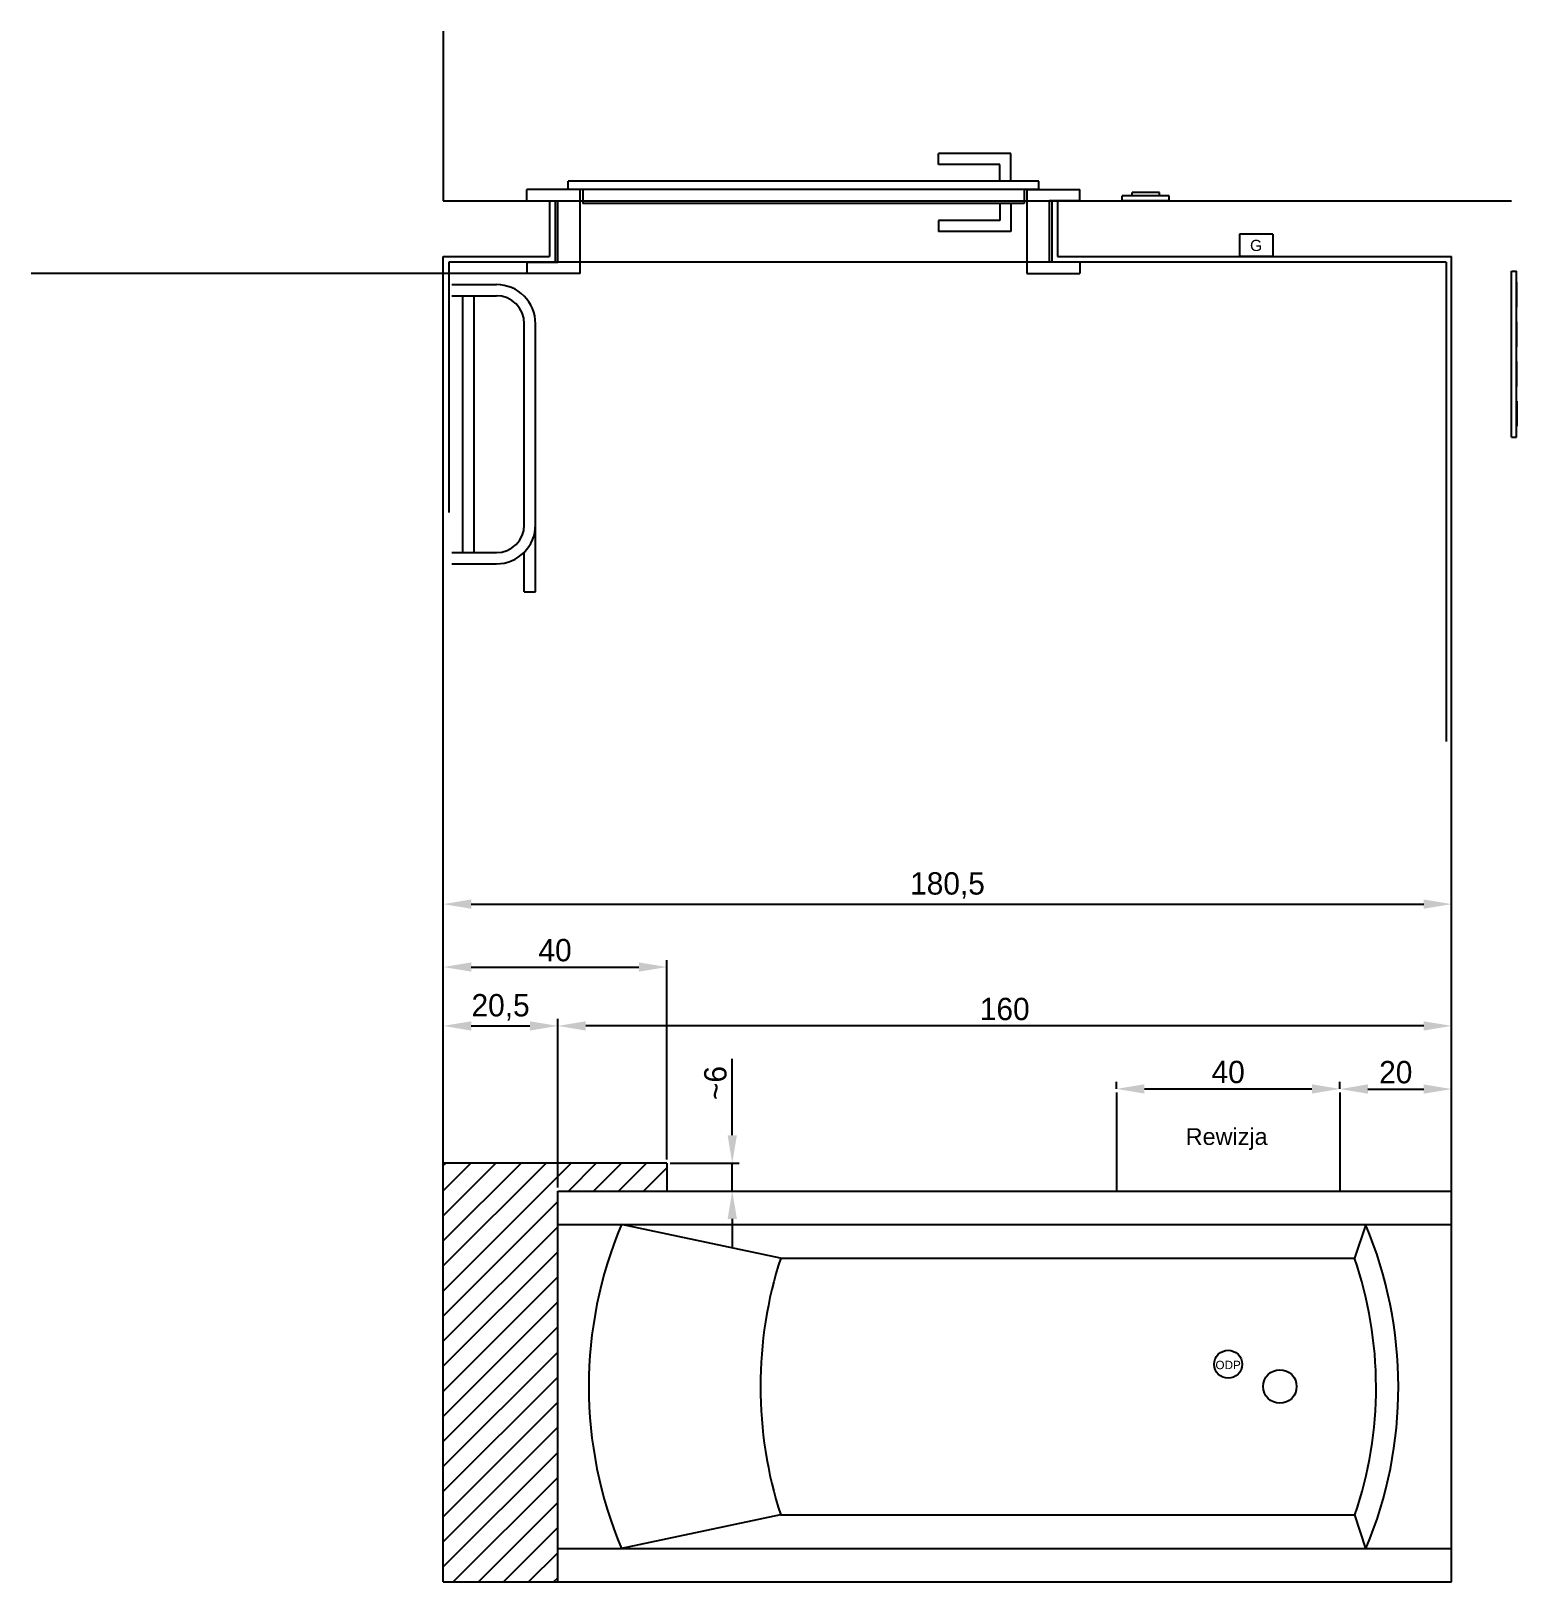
# Model space of a CAD drawing. Header units: millimetres. Extents: x 976 to 9349, y -1578 to 2211.
# Drawn here: x 3579.9 to 3845.9, y 207.1 to 484.8 of the extents above; entities that cross this region are included whole.
import ezdxf

# ---------------------------------------------------------------- set-up
doc = ezdxf.new("R2010")
doc.units = ezdxf.units.MM
for name, color, linetype in [('Drzwi', 34, 'Continuous'), ('Elektryka - obudowy', 174, 'Continuous'), ('Grzejniki', 12, 'Continuous'), ('Inst - odpływ', 35, 'Continuous'), ('Inst - woda', 220, 'Continuous'), ('Listwy', 42, 'Continuous'), ('Płytki', 254, 'Continuous'), ('Usunięte', 10, 'Continuous'), ('Wbudowane', 175, 'Continuous'), ('Ściany', 7, 'Continuous')]:
    doc.layers.add(name, color=color, linetype=linetype)
doc.dimstyles.new('ISO-25', dxfattribs={"dimtxt": 4, "dimasz": 5, "dimexe": 1.25, "dimexo": 0.625, "dimgap": 1, "dimtad": 1, "dimtxsty": 'Standard', "dimcen": 2.5, "dimadec": 0, "dimazin": 0, "dimtfac": 1, "dimtmove": 0, "dimatfit": 3, "dimfxl": 1, "dimarcsym": 0})

# ---------------------------------------------------------------- blocks, each defined once
blk = doc.blocks.new('Z$W@#18756')
for p, q in [((0, 6), (0, 0)), ((0, 6), (4, 6)), ((4, 6), (4, 0)), ((0, 0), (4, 0))]:
    blk.add_line(p, q)
blk = doc.blocks.new('Z$W@#26308')
at = {"rotation": -90.00000000000001}
blk.add_blockref('Z$W@#18756', (0, 4), dxfattribs=at)
at = {"insert": (3, 2), "char_height": 2, "width": 6, "attachment_point": 5}
blk.add_mtext('{\\fArial|b0|i0|c238|p0;G}', dxfattribs=at)
blk = doc.blocks.new('Z$W@#12287')
for p, q in [((0, 55), (8, 55)), ((0, 53), (8, 53)), ((2, 7), (2, 53)), ((4, 7), (4, 53)), ((13, 12), (13, 48)), ((15, 0), (15, 48)), ((0, 7), (8, 7)), ((13, 0), (13, 7.1)), ((0, 5), (8, 5)), ((13, 0), (15, 0))]:
    blk.add_line(p, q)
for centre, radius, start, end in [((8, 48), 7, 0, 90), ((8, 48), 5, 0, 90), ((8, 12), 5, 270, 0), ((8, 12), 7, 270, 0)]:
    blk.add_arc(centre, radius, start, end)
blk = doc.blocks.new('Z$W@#18128')
for p, q in [((0, 1.5), (0, 0.6)), ((0, 1.5), (8.4, 1.5)), ((0, 0.6), (8.4, 0.6)), ((1.75, 0.6), (1.75, 0)), ((1.75, 0), (6.65, 0)), ((6.65, 0.6), (6.65, 0)), ((8.4, 1.5), (8.4, 0.6))]:
    blk.add_line(p, q)
blk = doc.blocks.new('Z$W@#23178')
for p, q in [((0, 1), (0, 0.1)), ((0, 1), (29.7, 1)), ((0, 0.1), (29.7, 0.1)), ((1.95, 0.1), (1.95, 0)), ((6.45, 0), (1.95, 0)), ((6.45, 0.1), (6.45, 0)), ((9.05, 0.1), (9.05, 0)), ((9.05, 0), (13.55, 0)), ((13.55, 0.1), (13.55, 0)), ((16.15, 0.1), (16.15, 0)), ((16.15, 0), (20.65, 0)), ((20.65, 0.1), (20.65, 0)), ((23.25, 0.1), (23.25, 0)), ((23.25, 0), (27.75, 0)), ((27.75, 0.1), (27.75, 0)), ((29.7, 1), (29.7, 0.1))]:
    blk.add_line(p, q)
blk = doc.blocks.new('Z$W@#8064')
for p, q in [((0, 160), (0, 0)), ((0, 160), (70, 160)), ((6, 160), (6, 0)), ((64, 160), (64, 0)), ((70, 160), (70, 0)), ((12, 120.11), (6, 148.61)), ((58, 120.11), (64, 148.61)), ((12, 120.11), (12, 17.33)), ((58, 120.11), (58, 17.4)), ((6, 15.33, 3.98), (12, 17.33, 1.93)), ((64, 15.33, 3.98), (58, 17.4, 1.93)), ((0, 0), (70, 0))]:
    blk.add_line(p, q)
blk.add_circle((35, 30.74), 3)
for centre, radius, start, end in [((35, 79.65), 74.81, 67.1916, 112.8084), ((35, 48.92), 74.81, 72.0945, 107.9055), ((34.9, 84.33, 3.98), 70.81, 251.1307, 289.0395), ((34.9, 84.33, 3.98), 74.81, 247.2742, 292.8911)]:
    blk.add_arc(centre, radius, start, end)
blk = doc.blocks.new('Z$W@#29855')
for p, q in [((12.35, 16.5), (12.35, 21.5)), ((14.35, 16.5), (14.35, 19.5)), ((0, 13), (0, 15)), ((9.5, 15), (0, 15)), ((7.35, 15), (7.35, 16.5)), ((9.5, 15), (9.5, 0)), ((10, 15), (10, 12.5)), ((0, 13), (5.5, 13)), ((5.5, 13), (5.5, 2)), ((12.35, 12.5), (12.35, 7.5)), ((14.35, 12.5), (14.35, 9.5)), ((0, 2), (5.5, 2)), ((0, 2), (0, 0)), ((9.5, 0), (0, 0))]:
    blk.add_line(p, q)
at = {"layer": 'Drzwi'}
for p, q in [((12.35, 21.5), (25.35, 21.5)), ((14.35, 19.5), (25.35, 19.5)), ((25.35, 19.5), (25.35, 21.5)), ((7.35, 16.5), (91.65, 16.5)), ((7.35, 15), (91.65, 15)), ((89, 15), (89, 12.5)), ((89.5, 0), (89.5, 15)), ((89.5, 15), (99, 15)), ((91.65, 15), (91.65, 16.5)), ((99, 13), (99, 15)), ((10, 12.5), (89, 12.5)), ((99, 13), (93.5, 13)), ((93.5, 2), (93.5, 13)), ((14.35, 9.5), (25.35, 9.5)), ((25.35, 9.5), (25.35, 7.5)), ((12.35, 7.5), (25.35, 7.5)), ((89.5, 0), (99, 0)), ((99, 2), (93.5, 2)), ((99, 2), (99, 0))]:
    blk.add_line(p, q, dxfattribs=at)
blk = doc.blocks.new('*D226')
at = {"layer": 'Defpoints', "color": 0}
for p in [(3693.7, 282.06), (3705.42, 282.06), (3693.7, 277.06)]:
    blk.add_point(p, dxfattribs=at)
at = {"layer": 'Płytki', "color": 0, "lineweight": -2}
for p, q in [((3705.42, 287.06), (3705.42, 300.73)), ((3694.32, 282.06), (3706.67, 282.06)), ((3705.42, 277.06), (3705.42, 282.06)), ((3694.32, 277.06), (3706.67, 277.06)), ((3705.42, 272.06), (3705.42, 267.06))]:
    blk.add_line(p, q, dxfattribs=at)
at = {"layer": 'Płytki', "color": 0}
for points in [[(3704.59, 287.06), (3706.26, 287.06), (3705.42, 282.06)], [(3706.26, 272.06), (3704.59, 272.06), (3705.42, 277.06)]]:
    blk.add_solid(points, dxfattribs=at)
at = {"layer": 'Płytki', "color": 0, "insert": (3702.42, 296.4), "char_height": 4, "attachment_point": 5, "rotation": 90}
blk.add_mtext('~6', dxfattribs=at)
blk = doc.blocks.new('*D227')
at = {"layer": 'Defpoints', "color": 0}
for p in [(3693.7, 317.17), (3653.7, 282.06), (3693.7, 282.06)]:
    blk.add_point(p, dxfattribs=at)
at = {"layer": 'Płytki', "color": 0, "lineweight": -2}
for p, q in [((3653.7, 282.69), (3653.7, 318.42)), ((3658.7, 317.17), (3688.7, 317.17)), ((3693.7, 282.69), (3693.7, 318.42))]:
    blk.add_line(p, q, dxfattribs=at)
at = {"layer": 'Płytki', "color": 0}
for points in [[(3658.7, 318), (3658.7, 316.34), (3653.7, 317.17)], [(3688.7, 316.34), (3688.7, 318), (3693.7, 317.17)]]:
    blk.add_solid(points, dxfattribs=at)
at = {"layer": 'Płytki', "color": 0, "insert": (3673.7, 320.17), "char_height": 4, "attachment_point": 5}
blk.add_mtext('40', dxfattribs=at)
blk = doc.blocks.new('*D228')
at = {"layer": 'Defpoints', "color": 0}
for p in [(3834.2, 328.43), (3653.7, 325.71), (3834.2, 318.12)]:
    blk.add_point(p, dxfattribs=at)
at = {"layer": 'Płytki', "color": 0, "lineweight": -2}
for p, q in [((3653.7, 326.34), (3653.7, 329.68)), ((3658.7, 328.43), (3829.2, 328.43)), ((3834.2, 318.75), (3834.2, 329.68))]:
    blk.add_line(p, q, dxfattribs=at)
at = {"layer": 'Płytki', "color": 0}
for points in [[(3658.7, 329.27), (3658.7, 327.6), (3653.7, 328.43)], [(3829.2, 327.6), (3829.2, 329.27), (3834.2, 328.43)]]:
    blk.add_solid(points, dxfattribs=at)
at = {"layer": 'Płytki', "color": 0, "insert": (3743.95, 331.77), "char_height": 4, "attachment_point": 5}
blk.add_mtext('180,5', dxfattribs=at)
blk = doc.blocks.new('*D229')
at = {"layer": 'Defpoints', "color": 0}
for p in [(3674.2, 306.63), (3653.7, 282.69), (3674.2, 277.06)]:
    blk.add_point(p, dxfattribs=at)
at = {"layer": 'Płytki', "color": 0, "lineweight": -2}
for p, q in [((3653.7, 283.31), (3653.7, 307.88)), ((3658.7, 306.63), (3669.2, 306.63)), ((3674.2, 277.69), (3674.2, 307.88))]:
    blk.add_line(p, q, dxfattribs=at)
at = {"layer": 'Płytki', "color": 0}
for points in [[(3658.7, 307.46), (3658.7, 305.79), (3653.7, 306.63)], [(3669.2, 305.79), (3669.2, 307.46), (3674.2, 306.63)]]:
    blk.add_solid(points, dxfattribs=at)
at = {"layer": 'Płytki', "color": 0, "insert": (3663.95, 309.96), "char_height": 4, "attachment_point": 5}
blk.add_mtext('20,5', dxfattribs=at)
blk = doc.blocks.new('*D230')
at = {"layer": 'Defpoints', "color": 0}
for p in [(3674.2, 306.63), (3674.2, 277.06), (3834.2, 277.06)]:
    blk.add_point(p, dxfattribs=at)
at = {"layer": 'Płytki', "color": 0, "lineweight": -2}
for p, q in [((3674.2, 277.69), (3674.2, 307.88)), ((3829.2, 306.63), (3679.2, 306.63)), ((3834.2, 277.69), (3834.2, 307.88))]:
    blk.add_line(p, q, dxfattribs=at)
at = {"layer": 'Płytki', "color": 0}
for points in [[(3679.2, 307.46), (3679.2, 305.79), (3674.2, 306.63)], [(3829.2, 305.79), (3829.2, 307.46), (3834.2, 306.63)]]:
    blk.add_solid(points, dxfattribs=at)
at = {"layer": 'Płytki', "color": 0, "insert": (3754.2, 309.63), "char_height": 4, "attachment_point": 5}
blk.add_mtext('160', dxfattribs=at)
blk = doc.blocks.new('*D232')
at = {"layer": 'Defpoints', "color": 0}
for p in [(3814.2, 294.72), (3834.2, 295.32), (3834.2, 294.72)]:
    blk.add_point(p, dxfattribs=at)
at = {"layer": 'Inst - woda', "color": 0, "lineweight": -2}
for p, q in [((3814.2, 295.35), (3814.2, 296.57)), ((3819.2, 295.32), (3829.2, 295.32)), ((3834.2, 295.35), (3834.2, 296.57))]:
    blk.add_line(p, q, dxfattribs=at)
at = {"layer": 'Inst - woda', "color": 0}
for points in [[(3819.2, 296.16), (3819.2, 294.49), (3814.2, 295.32)], [(3829.2, 294.49), (3829.2, 296.16), (3834.2, 295.32)]]:
    blk.add_solid(points, dxfattribs=at)
at = {"layer": 'Inst - woda', "color": 0, "insert": (3824.2, 298.32), "char_height": 4, "attachment_point": 5}
blk.add_mtext('20', dxfattribs=at)
blk = doc.blocks.new('*D233')
at = {"layer": 'Defpoints', "color": 0}
for p in [(3774.2, 294.72), (3814.2, 295.35), (3814.2, 295.32)]:
    blk.add_point(p, dxfattribs=at)
at = {"layer": 'Inst - woda', "color": 0, "lineweight": -2}
for p, q in [((3774.2, 295.35), (3774.2, 296.6)), ((3779.2, 295.35), (3809.2, 295.35)), ((3814.2, 295.95), (3814.2, 296.6))]:
    blk.add_line(p, q, dxfattribs=at)
at = {"layer": 'Inst - woda', "color": 0}
for points in [[(3779.2, 296.18), (3779.2, 294.51), (3774.2, 295.35)], [(3809.2, 294.51), (3809.2, 296.18), (3814.2, 295.35)]]:
    blk.add_solid(points, dxfattribs=at)
at = {"layer": 'Inst - woda', "color": 0, "insert": (3794.2, 298.35), "char_height": 4, "attachment_point": 5}
blk.add_mtext('40', dxfattribs=at)

msp = doc.modelspace()

# ---------------------------------------------------------------- hatches: boundary and pattern name
at = {"layer": 'Ściany'}
h = msp.add_hatch(dxfattribs=at)
h.set_pattern_fill('ANSI31', color=256, style=0)
h.paths.add_polyline_path([(3653.696, 207.063), (3674.196, 207.063), (3674.196, 213.063), (3674.196, 271.063), (3674.196, 277.063), (3693.696, 277.063), (3693.696, 282.063), (3653.696, 282.063)])

# ---------------------------------------------------------------- linework, layer by layer
msp.add_line((3678.171, 441.363), (3579.895, 441.363))
at = {"layer": 'Inst - odpływ'}
msp.add_circle((3794.196, 246.056), 2.5, dxfattribs=at)
at = {"layer": 'Inst - woda'}
for p, q in [((3774.196, 294.723), (3774.196, 277.063)), ((3814.196, 294.723), (3814.196, 277.063))]:
    msp.add_line(p, q, dxfattribs=at)
at = {"layer": 'Listwy'}
for p, q in [((3653.646, 480.763), (3653.646, 454.363)), ((3653.646, 454.363), (3668.671, 454.363)), ((3767.671, 454.363), (3844.896, 454.363))]:
    msp.add_line(p, q, dxfattribs=at)
at = {"layer": 'Płytki'}
for p, q in [((3672.696, 454.363), (3763.646, 454.363)), ((3673.696, 454.363), (3714.696, 454.363)), ((3673.696, 454.363), (3673.696, 443.363)), ((3714.696, 454.363), (3762.593, 454.363)), ((3762.646, 454.363), (3762.646, 443.363)), ((3654.696, 443.363), (3654.696, 398.563)), ((3833.196, 443.363), (3654.696, 443.363)), ((3833.196, 443.363), (3833.196, 357.563))]:
    msp.add_line(p, q, dxfattribs=at)
at = {"layer": 'Ściany'}
for p, q in [((3653.646, 484.763), (3653.646, 454.363)), ((3653.646, 454.363), (3672.696, 454.363)), ((3672.696, 454.363), (3672.696, 444.363)), ((3763.646, 454.363), (3763.646, 444.363)), ((3763.646, 454.363), (3844.896, 454.363)), ((3653.696, 444.363), (3672.696, 444.363)), ((3653.696, 207.063), (3653.696, 444.363)), ((3763.646, 444.363), (3834.196, 444.363)), ((3834.196, 207.063), (3834.196, 444.363)), ((3693.696, 282.063), (3653.696, 282.063)), ((3693.696, 282.063), (3693.696, 277.063)), ((3653.696, 207.063), (3834.196, 207.063))]:
    msp.add_line(p, q, dxfattribs=at)

# ---------------------------------------------------------------- block references
at = {"layer": 'Drzwi', "xscale": -0.9999999999999996}
msp.add_blockref('Z$W@#29855', (3767.671, 441.363), dxfattribs=at)
at = {"layer": 'Elektryka - obudowy'}
for name, p, rotation in [('Z$W@#18128', (3783.646, 455.863), 180), ('Z$W@#23178', (3845.896, 412.063), 90)]:
    msp.add_blockref(name, p, dxfattribs=dict(at, rotation=rotation))
at = {"layer": 'Grzejniki'}
msp.add_blockref('Z$W@#12287', (3655.196, 384.363), dxfattribs=at)
at = {"layer": 'Usunięte'}
msp.add_blockref('Z$W@#26308', (3796.196, 444.363), dxfattribs=at)
at = {"layer": 'Wbudowane', "rotation": 90}
msp.add_blockref('Z$W@#8064', (3834.196, 207.063), dxfattribs=at)

# ---------------------------------------------------------------- texts
at = {"layer": 'Inst - odpływ', "insert": (3794.192, 245.911), "char_height": 1.5, "width": 5, "attachment_point": 5}
msp.add_mtext('{\\fArial|b0|i0|c238|p0;ODP}', dxfattribs=at)
at = {"layer": 'Inst - woda', "insert": (3786.593, 288.317), "char_height": 3, "width": 24.68198, "attachment_point": 1}
msp.add_mtext('{\\fArial|b0|i0|c238|p0;Rewizja}', dxfattribs=at)

# ---------------------------------------------------------------- dimensions: what is measured, and where the dimension line sits
at = {"layer": 'Inst - woda'}
for base, p1, p2, picture, middle in [((3814.196, 295.348), (3774.196, 294.723), (3814.196, 295.323), '*D233', (3794.196, 298.348)), ((3834.196, 295.323), (3814.196, 294.723), (3834.196, 294.723), '*D232', (3824.196, 298.323))]:
    dim = msp.add_linear_dim(base=base, p1=p1, p2=p2, dimstyle='ISO-25', dxfattribs=at)
    dim.commit()
    dim.dimension.update_dxf_attribs({"geometry": picture, "text_midpoint": middle})
at = {"layer": 'Płytki'}
for base, p1, p2, picture, middle in [((3834.196, 328.433), (3653.696, 325.713), (3834.196, 318.121), '*D228', (3743.946, 331.766)), ((3693.696, 317.17), (3653.696, 282.063), (3693.696, 282.063), '*D227', (3673.696, 320.17)), ((3674.196, 306.627), (3653.696, 282.688), (3674.196, 277.063), '*D229', (3663.946, 309.961)), ((3674.196, 306.627), (3834.196, 277.063), (3674.196, 277.063), '*D230', (3754.196, 309.627))]:
    dim = msp.add_linear_dim(base=base, p1=p1, p2=p2, dimstyle='ISO-25', dxfattribs=at)
    dim.commit()
    dim.dimension.update_dxf_attribs({"geometry": picture, "text_midpoint": middle})
dim = msp.add_linear_dim(base=(3705.424, 282.063), p1=(3693.696, 277.063), p2=(3693.696, 282.063), angle=90, text='~6', dimstyle='ISO-25', dxfattribs=at)
dim.commit()
dim.dimension.update_dxf_attribs({"geometry": '*D226', "text_midpoint": (3702.424, 296.397)})

doc.saveas('drawing.dxf')
